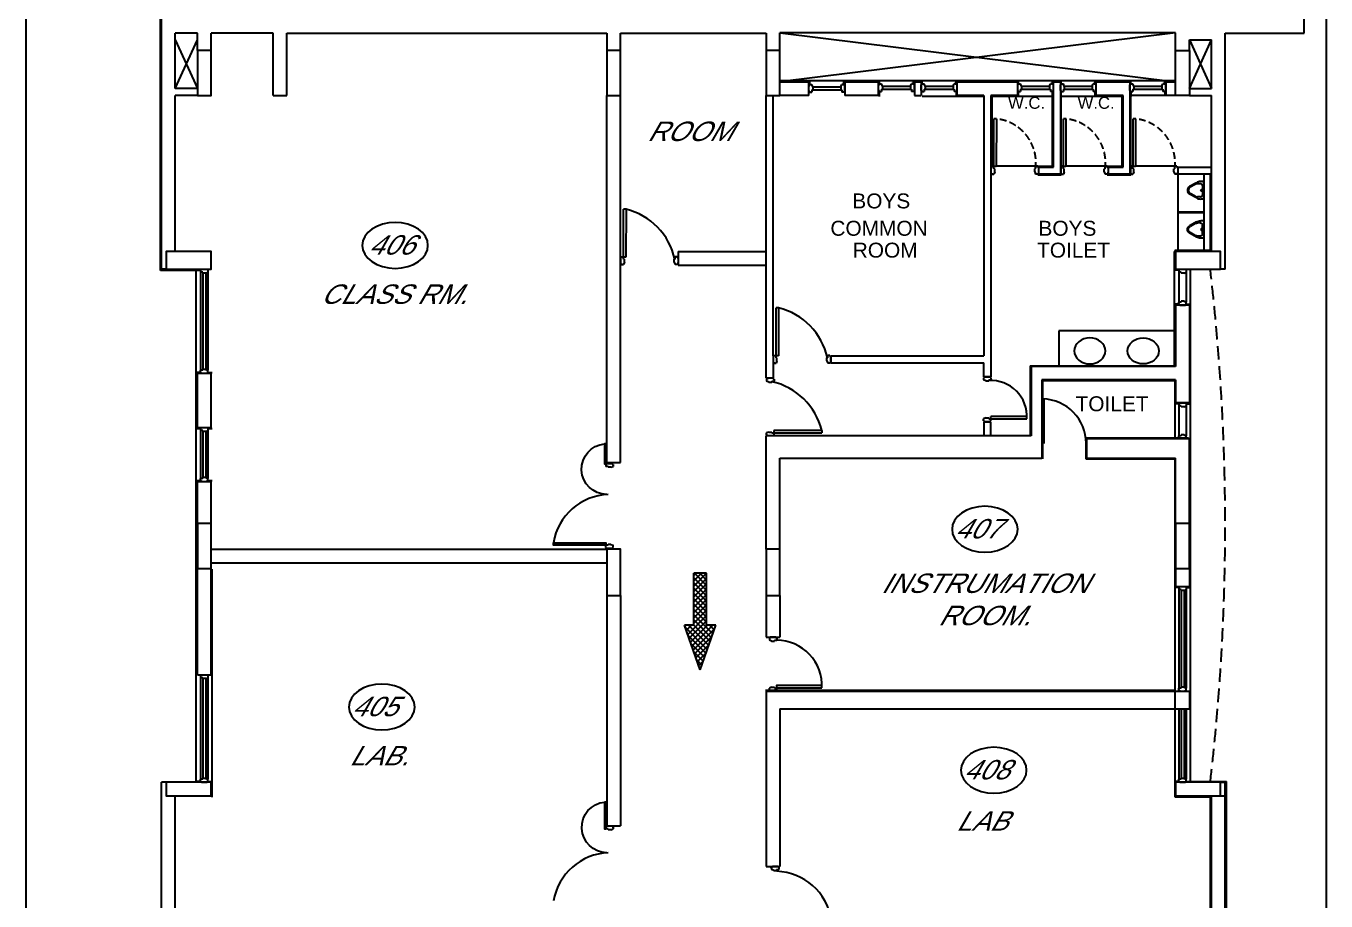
# Model space of a CAD drawing. Extents: x 681461 to 804584, y -183990 to -115925.
# Drawn here: x 782817 to 804584, y -161462 to -146815 of the extents above; entities that cross this region are included whole.
import ezdxf
from ezdxf.enums import TextEntityAlignment as Align

# ---------------------------------------------------------------- set-up
doc = ezdxf.new("R2010")
doc.units = 0
doc.header["$LTSCALE"] = 900
doc.linetypes.add('HIDDEN', pattern=[0.375, 0.25, -0.125])
doc.linetypes.add('HIDDEN2', pattern=[0.1875, 0.125, -0.0625])
for name, color, linetype in [('1', 7, 'CONTINUOUS'), ('CL', 8, 'CONTINUOUS'), ('COL', 6, 'CONTINUOUS'), ('D_R_FREAM', 16, 'CONTINUOUS'), ('DOOR', 163, 'CONTINUOUS'), ('ELE', 50, 'CONTINUOUS'), ('FUR', 2, 'CONTINUOUS'), ('PLASTER_LINE', 8, 'CONTINUOUS'), ('TEXT', 2, 'CONTINUOUS'), ('WALL', 1, 'CONTINUOUS'), ('WIN', 4, 'CONTINUOUS')]:
    doc.layers.add(name, color=color, linetype=linetype)
doc.styles.add('ROMANS', font='arial.ttf')

# ---------------------------------------------------------------- blocks, each defined once
blk = doc.blocks.new('REDFRAME')
at = {"layer": '1', "linetype": 'BYBLOCK'}
for p, q in [((-95, 0), (-95, -15)), ((-95, 0), (0, 0)), ((0, 0), (0, -15)), ((-110, -15), (-110, -50)), ((-110, -15), (-95, -15)), ((-110, -15), (-110, -50)), ((-72, -50), (-110, -50)), ((-72, -50), (-72, -65)), ((-22, -65), (-72, -65)), ((-22, -65), (15, -50)), ((0, -15), (15, -15)), ((15, -15), (15, -50))]:
    blk.add_line(p, q, dxfattribs=at)
blk = doc.blocks.new('A$C271A56B4')
at = {"layer": '1'}
for p, q in [((166, 304), (41, 233)), ((146, 274), (49, 219)), ((240, 284), (186, 284)), ((292, 325), (246, 325)), ((280, 244), (280, 81)), ((305, 12), (305, 313)), ((166, 21), (41, 92)), ((146, 51), (49, 106)), ((240, 41), (186, 41)), ((292, 0), (246, 0)), ((305, 163), (248, 163))]:
    blk.add_line(p, q, dxfattribs=at)
blk.add_circle((264, 163), 16.2, dxfattribs=at)
for centre, radius, start, end in [((186, 203), 81.2, 90, 119.5519), ((246, 163), 162, 90, 119.5519), ((240, 244), 40.6, 0, 90), ((292, 313), 12.2, 360, 90), ((81, 163), 81.2, 119.5519, 240.4481), ((81, 163), 65, 119.5519, 240.4481), ((186, 122), 81.2, 240.4481, 270), ((246, 163), 162, 240.4481, 270), ((240, 81), 40.6, 270, 0), ((292, 12), 12.2, 270, 360)]:
    blk.add_arc(centre, radius, start, end, dxfattribs=at)
blk = doc.blocks.new('*X100')
at = {"layer": 'DOOR', "color": 3, "linetype": 'CONTINUOUS'}
for p, q in [((793997, -156015), (794037, -155974)), ((793997, -156103), (794125, -155974)), ((793997, -156191), (794213, -155975)), ((794213, -156267), (793997, -156051)), ((793997, -156280), (794213, -156064)), ((794213, -156179), (794009, -155974)), ((794213, -156090), (794097, -155974)), ((794213, -156002), (794185, -155974)), ((794213, -156355), (793997, -156139)), ((793997, -156368), (794213, -156152)), ((794213, -156444), (793997, -156228)), ((793997, -156457), (794213, -156241)), ((794213, -156532), (793997, -156316)), ((793997, -156545), (794213, -156329)), ((794213, -156620), (793997, -156404)), ((793997, -156633), (794213, -156417)), ((794213, -156709), (793997, -156493)), ((793896, -156999), (794213, -156682)), ((793997, -156722), (794213, -156506)), ((794213, -156797), (793997, -156581)), ((793997, -156810), (794213, -156594)), ((794317, -156990), (793997, -156670)), ((793850, -156869), (793873, -156845)), ((794224, -157251), (793854, -156881)), ((793873, -156934), (793961, -156845)), ((794248, -157186), (793907, -156845)), ((793919, -157065), (794213, -156771)), ((793942, -157130), (794226, -156845)), ((793965, -157195), (794315, -156845)), ((793988, -157261), (794348, -156900)), ((794271, -157120), (793996, -156845)), ((794294, -157055), (793997, -156758)), ((794340, -156924), (794261, -156845)), ((794363, -156859), (794349, -156845)), ((794201, -157316), (793902, -157017)), ((794178, -157382), (793951, -157154)), ((794011, -157326), (794300, -157037)), ((794155, -157447), (793999, -157290)), ((794034, -157391), (794252, -157174)), ((794057, -157457), (794204, -157310)), ((794132, -157512), (794047, -157427)), ((794080, -157522), (794155, -157447)), ((794109, -157578), (794095, -157564)), ((794103, -157587), (794107, -157584))]:
    blk.add_line(p, q, dxfattribs=at)

msp = doc.modelspace()

# ---------------------------------------------------------------- linework, layer by layer
at = {"layer": 'CL'}
for p, q in [((801901.146, -147977.724), (801301.146, -147977.724)), ((801316.146, -147910.224), (801316.146, -147992.724))]:
    msp.add_line(p, q, dxfattribs=at)
at = {"layer": 'COL', "color": 6}
msp.add_lwpolyline([(802066.146, -147227.724), (802296.146, -147227.724), (802296.146, -147977.724), (802066.146, -147977.724)], close=True, dxfattribs=at)
at = {"layer": 'D_R_FREAM', "color": 16, "linetype": 'BYBLOCK'}
for p, q in [((802118.646, -150902.725), (802118.646, -150937.725)), ((802118.646, -150902.725), (802118.646, -150937.725)), ((802118.646, -150902.725), (802118.646, -150937.725)), ((802118.646, -150902.725), (802118.646, -150937.725)), ((802118.646, -150902.725), (802133.646, -150902.725)), ((802118.646, -150902.725), (802133.646, -150902.725)), ((802156.646, -150937.725), (802118.646, -150937.725)), ((802156.646, -150937.725), (802118.646, -150937.725)), ((802133.646, -150887.725), (802228.646, -150887.725)), ((802133.646, -150887.725), (802228.646, -150887.725)), ((802133.646, -150887.725), (802133.646, -150902.725)), ((802133.646, -150887.725), (802133.646, -150902.725)), ((802156.646, -150937.725), (802156.646, -150952.725)), ((802156.646, -150937.725), (802156.646, -150952.725)), ((802206.646, -150952.725), (802156.646, -150952.725)), ((802206.646, -150952.725), (802156.646, -150952.725)), ((802206.646, -150952.725), (802243.646, -150937.725)), ((802206.646, -150952.725), (802243.646, -150937.725)), ((802228.646, -150887.725), (802228.646, -150902.725)), ((802228.646, -150887.725), (802228.646, -150902.725)), ((802228.646, -150902.725), (802243.646, -150902.725)), ((802228.646, -150902.725), (802243.646, -150902.725)), ((802243.646, -150902.725), (802243.646, -150937.725)), ((802243.646, -150902.725), (802243.646, -150937.725)), ((802156.646, -151437.725), (802118.646, -151437.725)), ((802118.646, -151472.725), (802118.646, -151437.725)), ((802118.646, -151472.725), (802118.646, -151437.725)), ((802118.646, -151472.725), (802133.646, -151472.725)), ((802133.646, -151487.725), (802133.646, -151472.725)), ((802133.646, -151487.725), (802228.646, -151487.725)), ((802206.646, -151422.725), (802156.646, -151422.725)), ((802156.646, -151437.725), (802156.646, -151422.725)), ((802206.646, -151422.725), (802243.646, -151437.725)), ((802228.646, -151472.725), (802243.646, -151472.725)), ((802228.646, -151487.725), (802228.646, -151472.725)), ((802243.646, -151472.725), (802243.646, -151437.725)), ((802118.646, -153140.724), (802118.646, -153175.724)), ((802118.646, -153140.724), (802118.646, -153175.724)), ((802118.646, -153140.724), (802133.646, -153140.724)), ((802156.646, -153175.724), (802118.646, -153175.724)), ((802133.646, -153125.724), (802133.646, -153140.724)), ((802133.646, -153125.724), (802228.646, -153125.724)), ((802156.646, -153175.724), (802156.646, -153190.724)), ((802206.646, -153190.724), (802156.646, -153190.724)), ((802206.646, -153190.724), (802243.646, -153175.724)), ((802228.646, -153125.724), (802228.646, -153140.724)), ((802228.646, -153140.724), (802243.646, -153140.724)), ((802243.646, -153140.724), (802243.646, -153175.724)), ((802206.646, -153660.724), (802156.646, -153660.724)), ((802156.646, -153675.724), (802156.646, -153660.724)), ((802206.646, -153660.724), (802243.646, -153675.724)), ((802118.646, -153710.724), (802118.646, -153675.724)), ((802118.646, -153710.724), (802118.646, -153675.724)), ((802156.646, -153675.724), (802118.646, -153675.724)), ((802118.646, -153710.724), (802133.646, -153710.724)), ((802133.646, -153725.724), (802133.646, -153710.724)), ((802228.646, -153710.724), (802243.646, -153710.724)), ((802228.646, -153725.724), (802228.646, -153710.724)), ((802243.646, -153710.724), (802243.646, -153675.724))]:
    msp.add_line(p, q, dxfattribs=at)
at = {"layer": 'DOOR', "color": 7}
for p, q in [((785086.147, -150887.725), (785086.147, -146702.724)), ((785316.147, -147862.724), (785316.147, -146932.724)), ((785686.146, -146932.724), (785316.147, -146932.724)), ((785686.146, -147227.724), (785686.146, -146932.724)), ((785916.146, -147227.724), (785916.146, -146932.724)), ((786956.147, -146932.724), (785916.146, -146932.724)), ((786956.147, -147977.724), (786956.147, -146932.724)), ((787186.147, -146932.724), (792541.146, -146932.724)), ((787186.147, -147977.724), (787186.147, -146932.724)), ((792541.146, -146932.724), (792541.146, -147227.724)), ((792771.146, -147227.724), (792771.146, -146932.724)), ((792771.146, -146932.724), (795211.146, -146932.724)), ((795211.146, -146932.724), (795211.146, -147227.724)), ((802066.146, -146927.724), (795441.146, -146927.724)), ((795441.146, -147227.724), (795441.146, -146927.724)), ((802066.146, -147227.724), (802066.146, -146927.724)), ((802296.146, -147047.725), (802665.764, -147047.725)), ((802296.146, -147227.724), (802296.146, -147047.725)), ((802665.764, -147862.724), (802665.764, -147047.725)), ((802895.764, -150887.725), (802895.764, -146932.724)), ((795926.146, -147747.724), (795441.146, -147747.724)), ((795441.146, -147747.724), (795926.146, -147747.724)), ((795926.146, -147977.724), (795926.146, -147747.724)), ((796526.146, -147747.724), (796526.146, -147977.724)), ((796526.146, -147747.724), (797091.146, -147747.724)), ((797091.146, -147977.724), (797091.146, -147747.724)), ((797691.146, -147747.724), (797806.146, -147747.724)), ((797691.146, -147747.724), (797691.146, -147977.724)), ((797806.146, -147747.724), (797806.146, -147977.724)), ((798406.146, -147977.724), (798406.146, -147747.724)), ((798406.146, -147747.724), (799421.146, -147747.724)), ((799421.146, -147977.724), (799421.146, -147747.724)), ((800021.146, -149177.54), (800021.146, -147747.724)), ((800136.146, -147747.724), (800136.146, -149292.54)), ((800736.146, -147977.724), (800736.146, -147747.724)), ((800736.146, -147747.724), (801301.146, -147747.724)), ((801301.146, -147747.724), (801301.146, -149292.54)), ((801901.146, -147747.724), (801901.146, -147977.724)), ((785686.146, -147862.724), (785316.147, -147862.724)), ((785316.147, -150587.725), (785316.147, -147977.724)), ((785686.146, -147977.724), (785316.147, -147977.724)), ((786956.147, -147977.724), (787186.147, -147977.724)), ((792541.146, -150587.725), (792541.146, -147977.724)), ((792771.146, -150817.725), (792771.146, -147977.724)), ((795211.146, -152338.724), (795211.146, -147977.724)), ((795326.146, -152338.724), (795326.146, -147977.724)), ((795926.146, -147977.724), (795441.146, -147977.724)), ((797091.146, -147977.724), (796526.146, -147977.724)), ((797691.146, -147977.724), (797806.146, -147977.724)), ((798856.146, -147977.724), (798406.146, -147977.724)), ((798856.146, -147977.724), (798856.146, -152338.724)), ((798971.146, -147977.724), (798971.146, -152453.724)), ((799421.146, -147977.724), (798971.146, -147977.724)), ((801186.146, -147977.724), (800736.146, -147977.724)), ((801186.146, -149177.54), (801186.146, -147977.724)), ((802066.146, -147977.724), (801901.146, -147977.724)), ((802296.146, -147862.724), (802665.764, -147862.724)), ((802296.146, -147977.724), (802665.764, -147977.724)), ((802296.146, -147977.724), (802665.764, -147977.724)), ((802665.764, -150587.725), (802665.764, -147977.724)), ((799771.146, -149177.54), (800021.146, -149177.54)), ((799771.146, -149292.54), (800136.146, -149292.54)), ((800936.146, -149177.54), (801186.146, -149177.54)), ((800936.146, -149177.54), (800936.146, -149292.725)), ((800936.146, -149292.54), (801301.146, -149292.54)), ((802101.146, -149177.54), (802665.764, -149177.54)), ((802101.146, -149292.54), (802665.764, -149292.54)), ((792541.146, -154122.724), (792541.146, -150587.725)), ((792771.146, -154122.724), (792771.146, -150587.725)), ((792771.92, -150623.325), (792771.146, -150623.325)), ((793737.146, -150587.725), (795211.146, -150587.725)), ((793737.146, -150587.725), (793737.146, -150817.725)), ((793737.146, -150817.725), (795211.146, -150817.725)), ((785166.146, -150887.725), (785086.147, -150887.725)), ((802895.764, -150887.725), (802816.146, -150887.725)), ((802296.146, -151487.725), (802066.146, -151487.725)), ((802066.146, -151487.725), (802066.146, -151610.724)), ((802296.146, -151487.725), (802296.146, -153125.724)), ((802066.146, -151559.748), (802066.146, -152517.725)), ((802066.146, -151610.724), (802066.146, -151625.724)), ((795211.146, -152711.725), (795211.146, -152338.724)), ((795326.146, -152338.724), (795326.146, -152711.725)), ((796292.146, -152338.724), (798856.146, -152338.724)), ((796292.146, -152453.724), (798852.67, -152453.724)), ((798852.67, -152690.725), (798852.67, -152453.724)), ((798971.146, -152453.724), (798971.146, -152690.725)), ((799646.146, -152517.725), (799646.146, -153677.725)), ((802066.146, -152517.725), (799646.146, -152517.725)), ((785686.146, -153537.414), (785686.146, -152627.725)), ((785686.146, -152627.725), (785916.146, -152627.725)), ((785686.146, -152627.725), (785916.146, -152627.725)), ((785916.146, -153537.414), (785916.146, -152627.725)), ((798852.67, -152690.725), (798971.146, -152690.725)), ((802066.146, -152735.724), (799826.146, -152735.724)), ((799826.146, -152735.724), (799826.146, -154047.724)), ((802066.146, -152735.724), (802066.146, -153125.724)), ((802296.146, -153125.724), (802066.146, -153125.724)), ((798852.67, -153440.725), (798971.146, -153440.725)), ((798852.67, -153440.725), (798852.67, -153677.725)), ((798971.146, -153677.725), (798971.146, -153440.725)), ((785686.146, -153537.414), (785916.146, -153537.414)), ((795211.146, -155572.724), (795211.146, -153677.725)), ((797716.146, -153677.725), (795211.146, -153677.725)), ((799646.146, -153677.725), (797716.146, -153677.725)), ((802296.146, -153725.724), (800576.146, -153725.724)), ((800576.146, -153725.724), (800576.146, -154047.724)), ((802296.146, -155144.725), (802296.146, -153725.724)), ((795441.146, -155572.724), (795441.146, -154047.724)), ((795441.146, -154047.724), (799826.146, -154047.724)), ((800576.146, -154047.724), (802066.146, -154047.724)), ((802066.146, -155144.725), (802066.146, -154047.724)), ((785686.146, -155144.725), (785686.146, -154437.789)), ((785686.146, -154437.789), (785916.146, -154437.789)), ((785916.146, -155144.725), (785916.146, -154437.789)), ((785916.146, -155572.724), (792541.146, -155572.724)), ((785916.146, -155802.724), (792543.908, -155802.724)), ((785686.146, -157674.975), (785686.146, -155894.725)), ((785916.146, -157147.724), (785916.146, -155894.725)), ((802066.146, -155894.725), (802066.146, -156197.724)), ((802296.146, -155894.725), (802296.146, -156197.724)), ((802066.146, -156197.724), (802296.146, -156197.724)), ((792541.146, -156347.724), (792541.146, -160205.289)), ((792771.146, -156347.724), (792771.146, -160205.289)), ((795211.146, -156347.724), (795211.146, -157047.724)), ((795441.146, -156347.724), (795441.146, -157047.724)), ((785916.146, -157674.975), (785916.146, -157042.667)), ((795211.146, -157047.724), (795441.146, -157047.724)), ((785686.146, -157674.975), (785916.146, -157674.975)), ((795211.146, -157947.724), (802296.146, -157947.724)), ((795211.146, -157947.724), (795211.146, -160884.725)), ((795441.146, -158247.724), (797431.146, -158247.724)), ((795441.146, -158247.724), (795441.146, -160884.725)), ((797431.146, -158247.724), (802296.146, -158247.724)), ((785086.147, -162257.724), (785086.147, -159474.725)), ((802895.764, -162289.725), (802895.764, -159474.725)), ((785316.147, -162027.724), (785316.147, -159704.725)), ((802665.764, -161989.725), (802665.764, -159704.725)), ((792541.146, -160205.289), (792771.146, -160205.289)), ((795211.146, -160884.725), (795441.146, -160884.725))]:
    msp.add_line(p, q, dxfattribs=at)
at = {"layer": 'DOOR'}
for p, q in [((799022.32, -149169.124), (799023.405, -148369.124)), ((799063.988, -148369.124), (799023.405, -148369.124)), ((799063.988, -148369.124), (799062.903, -149169.124)), ((800187.32, -149169.124), (800188.405, -148369.124)), ((800228.988, -148369.124), (800188.405, -148369.124)), ((800228.988, -148369.124), (800227.903, -149169.124)), ((801352.32, -149169.124), (801353.405, -148369.124)), ((801393.988, -148369.124), (801353.405, -148369.124)), ((801393.988, -148369.124), (801392.903, -149169.124)), ((799062.903, -149169.124), (799022.32, -149169.124)), ((800227.903, -149169.124), (800187.32, -149169.124)), ((801392.903, -149169.124), (801352.32, -149169.124)), ((792862.903, -150682.85), (792822.32, -150682.85)), ((795417.903, -152333.85), (795377.32, -152333.85)), ((795339.746, -153585.968), (795339.746, -153626.551))]:
    msp.add_line(p, q, dxfattribs=at)
at = {"layer": 'DOOR', "color": 222, "linetype": 'BYBLOCK'}
for p, q in [((800111.146, -151917.725), (800111.146, -152502.909)), ((796292.146, -152453.724), (796292.146, -152338.724)), ((795326.146, -152711.725), (795211.146, -152711.725))]:
    msp.add_line(p, q, dxfattribs=at)
at = {"layer": 'DOOR', "color": 1}
for p, q in [((799841.885, -153802.534), (799841.885, -153058.542)), ((799862.148, -153802.507), (799862.148, -153059.363))]:
    msp.add_line(p, q, dxfattribs=at)
at = {"layer": 'DOOR', "color": 4, "linetype": 'BYBLOCK'}
for p, q in [((792541.146, -154122.724), (792771.146, -154122.724)), ((802296.146, -157947.724), (802296.146, -158247.724))]:
    msp.add_line(p, q, dxfattribs=at)
at = {"layer": 'DOOR', "color": 3, "linetype": 'BYBLOCK'}
for p, q in [((793996.657, -156845.498), (793996.657, -155974.498)), ((794212.657, -155974.498), (793996.657, -155974.498)), ((794212.657, -156845.498), (794212.657, -155974.498)), ((794104.657, -157590.498), (793841.657, -156845.498)), ((793996.657, -156845.498), (793841.657, -156845.498)), ((794104.657, -157590.498), (794367.657, -156845.498)), ((794367.657, -156845.498), (794212.657, -156845.498))]:
    msp.add_line(p, q, dxfattribs=at)
at = {"layer": 'DOOR', "color": 222, "linetype": 'BYBLOCK'}
msp.add_lwpolyline([(782816.657, -120785.896), (804583.657, -120785.896), (804583.657, -183989.95), (782816.657, -183989.95)], close=True, dxfattribs=at)
at = {"layer": 'DOOR', "color": 4, "linetype": 'BYBLOCK'}
for points in [[(788445.657, -150487.95), (788456.244, -150562.865), (788487.599, -150634.901), (788538.517, -150701.289), (788607.041, -150759.479), (788690.537, -150807.235), (788785.798, -150842.72), (788889.162, -150864.572), (788996.657, -150871.95), (789104.151, -150864.572), (789207.515, -150842.72), (789302.776, -150807.235), (789386.273, -150759.479), (789454.796, -150701.289), (789505.714, -150634.901), (789537.069, -150562.865), (789547.657, -150487.95), (789537.069, -150413.036), (789505.714, -150341), (789454.796, -150274.611), (789386.273, -150216.421), (789302.776, -150168.666), (789207.515, -150133.181), (789104.151, -150111.329), (788996.657, -150103.95), (788889.162, -150111.329), (788785.798, -150133.181), (788690.537, -150168.666), (788607.041, -150216.421), (788538.517, -150274.611), (788487.599, -150341), (788456.244, -150413.036)], [(800629.481, -152037.001), (800578.27, -152041.189), (800529.027, -152053.595), (800483.645, -152073.741), (800443.866, -152100.854), (800411.221, -152133.89), (800386.964, -152171.58), (800372.026, -152212.477), (800366.982, -152255.008), (800372.026, -152297.54), (800386.964, -152338.436), (800411.221, -152376.127), (800443.866, -152409.163), (800483.645, -152436.275), (800529.027, -152456.422), (800578.27, -152468.827), (800629.481, -152473.016), (800680.692, -152468.827), (800729.935, -152456.422), (800775.318, -152436.275), (800815.096, -152409.163), (800847.741, -152376.127), (800871.998, -152338.436), (800886.936, -152297.54), (800891.98, -152255.008), (800886.936, -152212.477), (800871.998, -152171.58), (800847.741, -152133.89), (800815.096, -152100.854), (800775.318, -152073.741), (800729.935, -152053.595), (800680.692, -152041.189)], [(801522.811, -152037.001), (801574.022, -152041.189), (801623.265, -152053.595), (801668.648, -152073.741), (801708.426, -152100.854), (801741.071, -152133.89), (801765.328, -152171.58), (801780.266, -152212.477), (801785.31, -152255.008), (801780.266, -152297.54), (801765.328, -152338.436), (801741.071, -152376.127), (801708.426, -152409.163), (801668.648, -152436.275), (801623.265, -152456.422), (801574.022, -152468.827), (801522.811, -152473.016), (801471.6, -152468.827), (801422.357, -152456.422), (801376.975, -152436.275), (801337.197, -152409.163), (801304.552, -152376.127), (801280.294, -152338.436), (801265.356, -152297.54), (801260.313, -152255.008), (801265.356, -152212.477), (801280.294, -152171.58), (801304.552, -152133.89), (801337.197, -152100.854), (801376.975, -152073.741), (801422.357, -152053.595), (801471.6, -152041.189)], [(798321.657, -155238.95), (798332.244, -155313.865), (798363.599, -155385.901), (798414.517, -155452.289), (798483.041, -155510.479), (798566.537, -155558.235), (798661.798, -155593.72), (798765.162, -155615.572), (798872.657, -155622.95), (798980.151, -155615.572), (799083.515, -155593.72), (799178.776, -155558.235), (799262.273, -155510.479), (799330.796, -155452.289), (799381.714, -155385.901), (799413.069, -155313.865), (799423.657, -155238.95), (799413.069, -155164.036), (799381.714, -155092), (799330.796, -155025.611), (799262.273, -154967.421), (799178.776, -154919.666), (799083.515, -154884.181), (798980.151, -154862.329), (798872.657, -154854.95), (798765.162, -154862.329), (798661.798, -154884.181), (798566.537, -154919.666), (798483.041, -154967.421), (798414.517, -155025.611), (798363.599, -155092), (798332.244, -155164.036)], [(788224.181, -158214.95), (788234.768, -158289.865), (788266.124, -158361.901), (788317.041, -158428.289), (788385.565, -158486.479), (788469.062, -158534.235), (788564.323, -158569.72), (788667.686, -158591.572), (788775.181, -158598.95), (788882.676, -158591.572), (788986.04, -158569.72), (789081.3, -158534.235), (789164.797, -158486.479), (789233.321, -158428.289), (789284.239, -158361.901), (789315.594, -158289.865), (789326.181, -158214.95), (789315.594, -158140.036), (789284.239, -158068), (789233.321, -158001.611), (789164.797, -157943.421), (789081.3, -157895.666), (788986.04, -157860.181), (788882.676, -157838.329), (788775.181, -157830.95), (788667.686, -157838.329), (788564.323, -157860.181), (788469.062, -157895.666), (788385.565, -157943.421), (788317.041, -158001.611), (788266.124, -158068), (788234.768, -158140.036)], [(798469.657, -159272.95), (798480.244, -159347.865), (798511.599, -159419.901), (798562.517, -159486.289), (798631.041, -159544.479), (798714.537, -159592.235), (798809.798, -159627.72), (798913.162, -159649.572), (799020.657, -159656.95), (799128.151, -159649.572), (799231.515, -159627.72), (799326.776, -159592.235), (799410.273, -159544.479), (799478.796, -159486.289), (799529.714, -159419.901), (799561.069, -159347.865), (799571.657, -159272.95), (799561.069, -159198.036), (799529.714, -159126), (799478.796, -159059.611), (799410.273, -159001.421), (799326.776, -158953.666), (799231.515, -158918.181), (799128.151, -158896.329), (799020.657, -158888.95), (798913.162, -158896.329), (798809.798, -158918.181), (798714.537, -158953.666), (798631.041, -159001.421), (798562.517, -159059.611), (798511.599, -159126), (798480.244, -159198.036)]]:
    msp.add_lwpolyline(points, close=True, dxfattribs=at)
at = {"layer": 'DOOR', "linetype": 'HIDDEN2'}
for centre in [(798985.709, -149106.994), (800150.709, -149106.994), (801315.709, -149106.994)]:
    msp.add_arc(centre, 742.021, 352.3617586, 83.9360175, dxfattribs=at)
at = {"layer": 'DOOR', "color": 1}
msp.add_arc((799821.885, -153802.534), 744.261, 359.9999938, 88.4601209, dxfattribs=at)
at = {"layer": 'ELE'}
for p, q in [((802066.146, -146927.724), (795441.146, -147747.724)), ((795441.535, -146927.724), (802066.146, -147747.724))]:
    msp.add_line(p, q, dxfattribs=at)
at = {"layer": 'PLASTER_LINE', "color": 8, "linetype": 'BYBLOCK'}
for p, q in [((802041.146, -150587.725), (802041.146, -151610.724)), ((802041.146, -151584.748), (802041.146, -152502.909)), ((802118.646, -153140.724), (802051.146, -153140.724)), ((802243.646, -153140.724), (802316.146, -153140.724))]:
    msp.add_line(p, q, dxfattribs=at)
at = {"layer": 'PLASTER_LINE', "color": 8}
for p, q in [((802118.646, -151472.725), (802041.146, -151472.725)), ((802228.646, -151472.725), (802321.146, -151472.725))]:
    msp.add_line(p, q, dxfattribs=at)
at = {"layer": 'WALL', "color": 8, "linetype": 'BYBLOCK'}
for p, q in [((804216.136, -146932.724), (804217.485, -122096.474)), ((802895.764, -146932.724), (804216.136, -146932.724)), ((795941.146, -147796.442), (795941.146, -147732.724)), ((797106.146, -147785.224), (797106.146, -147732.724)), ((797821.146, -147785.224), (797821.146, -147732.724)), ((797821.146, -147785.224), (797821.146, -147747.724)), ((798391.146, -147785.224), (798391.146, -147732.724)), ((799436.146, -147785.224), (799436.146, -147732.724)), ((800006.146, -147785.224), (800006.146, -147732.724)), ((800151.146, -147785.224), (800151.146, -147732.724)), ((800721.146, -147785.224), (800721.146, -147732.724)), ((801316.146, -147785.224), (801316.146, -147732.724)), ((801886.146, -147785.224), (801886.146, -147732.724)), ((797106.146, -147992.724), (797106.146, -147910.224)), ((798391.146, -147910.224), (798391.146, -147992.724)), ((799436.146, -147992.724), (799436.146, -147895.224)), ((800721.146, -147992.724), (800721.146, -147895.224)), ((801886.146, -147910.224), (801886.146, -147977.724)), ((799756.146, -149162.724), (799062.911, -149162.724)), ((799756.146, -149162.724), (799756.146, -149167.724)), ((799756.146, -149162.724), (800006.146, -149162.724)), ((799756.146, -149292.724), (799756.146, -149307.724)), ((799756.146, -149307.724), (800151.146, -149307.724)), ((800921.146, -149162.724), (800227.911, -149162.724)), ((800921.146, -149162.724), (800921.146, -149167.724)), ((800921.146, -149162.724), (801171.146, -149162.724)), ((800921.146, -149292.724), (800921.146, -149307.724)), ((800921.146, -149307.724), (801316.146, -149307.724)), ((802086.146, -149162.724), (801392.911, -149162.724)), ((802086.146, -149162.724), (802086.146, -149167.724)), ((802086.146, -149292.724), (802086.146, -149307.724)), ((792822.32, -150682.85), (792823.405, -149882.85)), ((792863.988, -149882.85), (792823.405, -149882.85)), ((792863.988, -149882.85), (792862.903, -150682.85)), ((802051.146, -150572.725), (802051.146, -150902.725)), ((785738.646, -150937.725), (785738.646, -152577.725)), ((785776.646, -150952.725), (785776.646, -152562.725)), ((785826.646, -150952.725), (785826.646, -152562.725)), ((785863.646, -150937.725), (785863.646, -152577.725)), ((802118.646, -150902.725), (802041.146, -150902.725)), ((802118.646, -150902.725), (802051.146, -150902.725)), ((795377.32, -152333.85), (795378.405, -151533.85)), ((795418.988, -151533.85), (795378.405, -151533.85)), ((795418.988, -151533.85), (795417.903, -152333.85)), ((799631.146, -152502.909), (802041.146, -152502.909)), ((799631.146, -152502.909), (799631.146, -153662.725)), ((785738.646, -152612.725), (785666.146, -152612.725)), ((785863.646, -152612.725), (785931.146, -152612.725)), ((799841.146, -152750.724), (802051.146, -152750.724)), ((799841.146, -154062.724), (799841.146, -152750.724)), ((802051.146, -152750.724), (802051.146, -153725.724)), ((799574.544, -153349.328), (798974.408, -153350.142)), ((798974.408, -153390.725), (798974.408, -153350.142)), ((798974.408, -153390.725), (799573.226, -153389.912)), ((785666.146, -153552.414), (785738.646, -153552.414)), ((785738.646, -153587.414), (785738.646, -154387.789)), ((785776.646, -153602.414), (785776.646, -154372.789)), ((785826.646, -153602.414), (785826.646, -154372.789)), ((785863.646, -153552.414), (785931.146, -153552.414)), ((785863.646, -153587.414), (785863.646, -154387.789)), ((796139.746, -153584.883), (795339.746, -153585.968)), ((795339.746, -153626.551), (796139.746, -153625.466)), ((796139.746, -153584.883), (796139.746, -153625.466)), ((800561.146, -153710.909), (802281.146, -153710.909)), ((800561.146, -153710.909), (800561.146, -154062.724)), ((800561.146, -154062.724), (802051.146, -154062.724)), ((802051.146, -154062.724), (802051.146, -159719.725)), ((785666.146, -154422.789), (785738.646, -154422.789)), ((785863.646, -154422.789), (785931.146, -154422.789)), ((802118.646, -156212.724), (802051.146, -156212.724)), ((802118.646, -156247.724), (802118.646, -157897.724)), ((802156.646, -156262.724), (802156.646, -157882.724)), ((802206.646, -156262.724), (802206.646, -157882.724)), ((802243.646, -156212.724), (802316.146, -156212.724)), ((802243.646, -156247.724), (802243.646, -157897.724)), ((785738.647, -157724.975), (785738.647, -159425.372)), ((785776.647, -157739.975), (785776.647, -159410.372)), ((785826.647, -157739.975), (785826.647, -159410.372)), ((785863.647, -157675.622), (785863.647, -159425.372)), ((795196.146, -157932.724), (802051.146, -157932.724)), ((802118.646, -158247.724), (802118.646, -159424.725)), ((802156.646, -158247.724), (802156.646, -159409.725)), ((802206.646, -158247.724), (802206.646, -159409.725)), ((802243.646, -158247.724), (802243.646, -159424.725)), ((785738.647, -159460.372), (785666.146, -159460.372)), ((785863.647, -159460.372), (785931.146, -159460.372)), ((802118.646, -159459.725), (802051.146, -159459.725)), ((802243.646, -159459.725), (802915.764, -159459.725)), ((802915.764, -162309.725), (802915.764, -159459.725)), ((802816.146, -159704.725), (802895.764, -159704.725)), ((795298.646, -160899.725), (795278.646, -160899.725))]:
    msp.add_line(p, q, dxfattribs=at)
at = {"layer": 'WALL', "color": 8, "linetype": 'CONTINUOUS'}
for p, q in [((785066.147, -150907.725), (785066.147, -146682.724)), ((785738.646, -150907.725), (785066.147, -150907.725))]:
    msp.add_line(p, q, dxfattribs=at)
at = {"layer": 'WALL', "color": 9}
for p, q in [((785316.147, -147047.725), (785686.146, -147862.724)), ((785316.147, -147862.724), (785686.146, -147047.725)), ((802296.146, -147047.725), (802665.764, -147862.724)), ((802296.146, -147862.724), (802665.764, -147047.725))]:
    msp.add_line(p, q, dxfattribs=at)
at = {"layer": 'WALL', "color": 8}
for p, q in [((802066.146, -147730.574), (795441.146, -147730.574)), ((796511.146, -147796.442), (796511.146, -147732.724)), ((797676.146, -147785.224), (797676.146, -147732.724)), ((799436.146, -147785.224), (799436.146, -147747.724)), ((800151.146, -147785.224), (800151.146, -147747.724)), ((798841.146, -147992.724), (797821.146, -147992.724)), ((798986.146, -147992.724), (798986.146, -149167.724)), ((800006.146, -147992.724), (798986.146, -147992.724)), ((800006.146, -149162.724), (800006.146, -147910.225)), ((800151.146, -149307.724), (800151.146, -147910.225)), ((801171.146, -147992.724), (800151.146, -147992.724)), ((801171.146, -149162.724), (801171.146, -147992.724)), ((801316.146, -149307.724), (801316.146, -147910.225)), ((802101.146, -149283.879), (802101.146, -150572.725)), ((802540.952, -150562.725), (802540.952, -149292.54)), ((802650.764, -150572.725), (802650.764, -149292.54)), ((802101.146, -149926.675), (802540.952, -149926.675)), ((802540.952, -149943.775), (802101.146, -149943.775)), ((802650.764, -150572.725), (802051.146, -150572.725)), ((785666.146, -159454.725), (785666.146, -150907.725)), ((802316.146, -153855.724), (802316.146, -150902.725)), ((796277.146, -152457.45), (796277.146, -152462.45)), ((795216.146, -152726.725), (795211.146, -152726.725)), ((802316.146, -159459.725), (802316.146, -153855.724)), ((792526.146, -155557.724), (792526.146, -155573.622)), ((785931.146, -156795.1), (785931.146, -155905.724)), ((785931.146, -157132.724), (785931.146, -156780.1)), ((785931.146, -159724.725), (785931.146, -157057.666)), ((795373.646, -157932.724), (795393.646, -157932.724)), ((802051.146, -159719.725), (802650.764, -159719.725)), ((802650.764, -161974.725), (802650.764, -159719.725))]:
    msp.add_line(p, q, dxfattribs=at)
at = {"layer": 'WALL', "color": 1, "linetype": 'BYBLOCK'}
for p, q in [((795941.146, -147811.442), (795941.146, -147796.442)), ((795941.146, -147796.442), (795976.146, -147796.442)), ((795991.146, -147833.442), (795976.146, -147796.442)), ((796461.146, -147833.442), (796476.146, -147796.442)), ((796511.146, -147796.442), (796476.146, -147796.442)), ((796511.146, -147811.442), (796511.146, -147796.442)), ((797106.146, -147785.224), (797141.146, -147785.224)), ((797106.146, -147800.224), (797106.146, -147785.224)), ((797156.146, -147822.224), (797141.146, -147785.224)), ((797626.146, -147822.224), (797641.146, -147785.224)), ((797676.146, -147785.224), (797641.146, -147785.224)), ((797676.146, -147800.224), (797676.146, -147785.224)), ((797821.146, -147800.224), (797821.146, -147785.224)), ((797821.146, -147785.224), (797856.146, -147785.224)), ((797871.146, -147822.224), (797856.146, -147785.224)), ((798341.146, -147822.224), (798356.146, -147785.224)), ((798391.146, -147785.224), (798356.146, -147785.224)), ((798391.146, -147800.224), (798391.146, -147785.224)), ((799436.146, -147785.224), (799471.146, -147785.224)), ((799436.146, -147800.224), (799436.146, -147785.224)), ((799486.146, -147822.224), (799471.146, -147785.224)), ((799956.146, -147822.224), (799971.146, -147785.224)), ((800006.146, -147785.224), (799971.146, -147785.224)), ((800006.146, -147800.224), (800006.146, -147785.224)), ((800151.146, -147800.224), (800151.146, -147785.224)), ((800151.146, -147785.224), (800186.146, -147785.224)), ((800201.146, -147822.224), (800186.146, -147785.224)), ((800671.146, -147822.224), (800686.146, -147785.224)), ((800721.146, -147785.224), (800686.146, -147785.224)), ((800721.146, -147800.224), (800721.146, -147785.224)), ((801316.146, -147785.224), (801351.146, -147785.224)), ((801316.146, -147800.224), (801316.146, -147785.224)), ((801366.146, -147822.224), (801351.146, -147785.224)), ((801836.146, -147822.224), (801851.146, -147785.224)), ((801886.146, -147785.224), (801851.146, -147785.224)), ((801886.146, -147800.224), (801886.146, -147785.224)), ((795926.146, -147906.442), (795926.146, -147811.442)), ((795926.146, -147811.442), (795941.146, -147811.442)), ((795926.146, -147906.442), (795941.146, -147906.442)), ((795941.146, -147921.442), (795941.146, -147906.442)), ((795941.146, -147921.442), (795976.146, -147921.442)), ((795941.146, -147921.442), (795976.146, -147921.442)), ((795976.146, -147883.442), (795976.146, -147921.442)), ((795976.146, -147883.442), (795991.146, -147883.442)), ((795991.146, -147833.442), (795991.146, -147883.442)), ((796461.146, -147833.442), (796461.146, -147883.442)), ((796476.146, -147883.442), (796461.146, -147883.442)), ((796476.146, -147883.442), (796476.146, -147921.442)), ((796511.146, -147921.442), (796476.146, -147921.442)), ((796511.146, -147921.442), (796476.146, -147921.442)), ((796526.146, -147811.442), (796511.146, -147811.442)), ((796526.146, -147906.442), (796511.146, -147906.442)), ((796511.146, -147921.442), (796511.146, -147906.442)), ((797091.146, -147800.224), (797106.146, -147800.224)), ((797091.146, -147895.224), (797106.146, -147895.224)), ((797106.146, -147910.224), (797106.146, -147895.224)), ((797106.146, -147910.224), (797141.146, -147910.224)), ((797106.146, -147910.224), (797141.146, -147910.224)), ((797141.146, -147872.224), (797156.146, -147872.224)), ((797141.146, -147872.224), (797141.146, -147910.224)), ((797156.146, -147822.224), (797156.146, -147872.224)), ((797626.146, -147822.224), (797626.146, -147872.224)), ((797641.146, -147872.224), (797626.146, -147872.224)), ((797641.146, -147872.224), (797641.146, -147910.224)), ((797676.146, -147910.224), (797641.146, -147910.224)), ((797676.146, -147910.224), (797641.146, -147910.224)), ((797691.146, -147800.224), (797676.146, -147800.224)), ((797676.146, -147910.224), (797676.146, -147895.224)), ((797691.146, -147895.224), (797676.146, -147895.224)), ((797806.146, -147800.224), (797821.146, -147800.224)), ((797806.146, -147895.224), (797821.146, -147895.224)), ((797821.146, -147910.224), (797821.146, -147895.224)), ((797821.146, -147910.224), (797856.146, -147910.224)), ((797821.146, -147910.224), (797856.146, -147910.224)), ((797856.146, -147872.224), (797856.146, -147910.224)), ((797856.146, -147872.224), (797871.146, -147872.224)), ((797871.146, -147822.224), (797871.146, -147872.224)), ((798341.146, -147822.224), (798341.146, -147872.224)), ((798356.146, -147872.224), (798341.146, -147872.224)), ((798356.146, -147872.224), (798356.146, -147910.224)), ((798391.146, -147910.224), (798356.146, -147910.224)), ((798391.146, -147910.224), (798356.146, -147910.224)), ((798406.146, -147800.224), (798391.146, -147800.224)), ((798406.146, -147895.224), (798391.146, -147895.224)), ((798391.146, -147910.224), (798391.146, -147895.224)), ((798406.146, -147895.224), (798406.146, -147800.224)), ((799421.146, -147800.224), (799436.146, -147800.224)), ((799421.146, -147895.224), (799436.146, -147895.224)), ((799436.146, -147910.224), (799436.146, -147895.224)), ((799436.146, -147910.224), (799471.146, -147910.224)), ((799436.146, -147910.224), (799471.146, -147910.224)), ((799471.146, -147872.224), (799486.146, -147872.224)), ((799471.146, -147872.224), (799471.146, -147910.224)), ((799486.146, -147822.224), (799486.146, -147872.224)), ((799956.146, -147822.224), (799956.146, -147872.224)), ((799971.146, -147872.224), (799956.146, -147872.224)), ((799971.146, -147872.224), (799971.146, -147910.224)), ((800006.146, -147910.224), (799971.146, -147910.224)), ((800006.146, -147910.224), (799971.146, -147910.224)), ((800021.146, -147800.224), (800006.146, -147800.224)), ((800006.146, -147910.224), (800006.146, -147895.224)), ((800021.146, -147895.224), (800006.146, -147895.224)), ((800021.146, -147895.224), (800021.146, -147800.224)), ((800136.146, -147895.224), (800136.146, -147800.224)), ((800136.146, -147800.224), (800151.146, -147800.224)), ((800136.146, -147895.224), (800151.146, -147895.224)), ((800151.146, -147910.224), (800151.146, -147895.224)), ((800151.146, -147910.224), (800186.146, -147910.224)), ((800151.146, -147910.224), (800186.146, -147910.224)), ((800186.146, -147872.224), (800186.146, -147910.224)), ((800186.146, -147872.224), (800201.146, -147872.224)), ((800201.146, -147822.224), (800201.146, -147872.224)), ((800671.146, -147822.224), (800671.146, -147872.224)), ((800686.146, -147872.224), (800671.146, -147872.224)), ((800686.146, -147872.224), (800686.146, -147910.224)), ((800721.146, -147910.224), (800686.146, -147910.224)), ((800721.146, -147910.224), (800686.146, -147910.224)), ((800736.146, -147800.224), (800721.146, -147800.224)), ((800736.146, -147895.224), (800721.146, -147895.224)), ((800721.146, -147910.224), (800721.146, -147895.224)), ((800736.146, -147895.224), (800736.146, -147800.224)), ((801301.146, -147800.224), (801316.146, -147800.224)), ((801301.146, -147895.224), (801301.146, -147800.224)), ((801301.146, -147895.224), (801316.146, -147895.224)), ((801316.146, -147910.224), (801316.146, -147895.224)), ((801316.146, -147910.224), (801351.146, -147910.224)), ((801316.146, -147910.224), (801351.146, -147910.224)), ((801351.146, -147872.224), (801366.146, -147872.224)), ((801351.146, -147872.224), (801351.146, -147910.224)), ((801366.146, -147822.224), (801366.146, -147872.224)), ((801836.146, -147822.224), (801836.146, -147872.224)), ((801851.146, -147872.224), (801836.146, -147872.224)), ((801851.146, -147872.224), (801851.146, -147910.224)), ((801886.146, -147910.224), (801851.146, -147910.224)), ((801886.146, -147910.224), (801851.146, -147910.224)), ((801901.146, -147800.224), (801886.146, -147800.224)), ((801886.146, -147910.224), (801886.146, -147895.224)), ((801901.146, -147895.224), (801886.146, -147895.224)), ((801901.146, -147895.224), (801901.146, -147800.224)), ((799022.329, -149162.724), (798986.146, -149162.724)), ((800187.329, -149162.724), (800151.146, -149162.724)), ((801352.329, -149162.724), (801316.146, -149162.724)), ((785738.646, -150902.725), (785738.646, -150937.725)), ((785738.646, -150902.725), (785738.646, -150937.725)), ((785738.646, -150902.725), (785753.646, -150902.725)), ((785776.646, -150937.725), (785738.646, -150937.725)), ((785753.646, -150887.725), (785848.646, -150887.725)), ((785753.646, -150887.725), (785753.646, -150902.725)), ((785776.646, -150937.725), (785776.646, -150952.725)), ((785826.646, -150952.725), (785776.646, -150952.725)), ((785826.646, -150952.725), (785863.646, -150937.725)), ((785848.646, -150887.725), (785848.646, -150902.725)), ((785848.646, -150902.725), (785863.646, -150902.725)), ((785863.646, -150902.725), (785863.646, -150937.725)), ((802118.646, -150902.725), (802133.646, -150902.725)), ((802118.646, -150902.725), (802118.646, -150937.725)), ((802118.646, -150902.725), (802118.646, -150937.725)), ((802156.646, -150937.725), (802118.646, -150937.725)), ((802133.646, -150887.725), (802228.646, -150887.725)), ((802133.646, -150887.725), (802133.646, -150902.725)), ((802156.646, -150937.725), (802156.646, -150952.725)), ((802206.646, -150952.725), (802156.646, -150952.725)), ((802206.646, -150952.725), (802243.646, -150937.725)), ((802228.646, -150887.725), (802228.646, -150902.725)), ((802228.646, -150902.725), (802243.646, -150902.725)), ((802243.646, -150902.725), (802243.646, -150937.725)), ((796292.146, -152347.45), (796277.146, -152347.45)), ((785776.646, -152577.725), (785738.646, -152577.725)), ((785738.646, -152612.725), (785738.646, -152577.725)), ((785738.646, -152612.725), (785738.646, -152577.725)), ((785826.646, -152562.725), (785776.646, -152562.725)), ((785776.646, -152577.725), (785776.646, -152562.725)), ((785826.646, -152562.725), (785863.646, -152577.725)), ((785863.646, -152612.725), (785863.646, -152577.725)), ((785738.646, -152612.725), (785753.646, -152612.725)), ((785753.646, -152627.725), (785753.646, -152612.725)), ((785753.646, -152627.725), (785848.646, -152627.725)), ((785848.646, -152612.725), (785863.646, -152612.725)), ((785848.646, -152627.725), (785848.646, -152612.725)), ((795326.146, -152711.725), (795326.146, -152726.725)), ((798959.408, -152690.725), (798959.408, -152705.725)), ((798959.408, -153440.725), (798959.408, -153425.725)), ((785686.146, -153537.414), (785916.146, -153537.414)), ((785738.646, -153552.414), (785738.646, -153587.414)), ((785738.646, -153552.414), (785753.646, -153552.414)), ((785738.646, -153552.414), (785738.646, -153587.414)), ((785776.646, -153587.414), (785738.646, -153587.414)), ((785753.646, -153537.414), (785753.646, -153552.414)), ((785753.646, -153537.414), (785848.646, -153537.414)), ((785776.646, -153587.414), (785776.646, -153602.414)), ((785826.646, -153602.414), (785776.646, -153602.414)), ((785826.646, -153602.414), (785863.646, -153587.414)), ((785848.646, -153537.414), (785848.646, -153552.414)), ((785848.646, -153552.414), (785863.646, -153552.414)), ((785863.646, -153552.414), (785863.646, -153587.414)), ((785738.646, -154422.789), (785738.646, -154387.789)), ((785738.646, -154422.789), (785738.646, -154387.789)), ((785776.646, -154387.789), (785738.646, -154387.789)), ((785738.646, -154422.789), (785753.646, -154422.789)), ((785753.646, -154437.789), (785753.646, -154422.789)), ((785753.646, -154437.789), (785848.646, -154437.789)), ((785776.646, -154387.789), (785776.646, -154372.789)), ((785826.646, -154372.789), (785776.646, -154372.789)), ((785826.646, -154372.789), (785863.646, -154387.789)), ((785848.646, -154437.789), (785848.646, -154422.789)), ((785848.646, -154422.789), (785863.646, -154422.789)), ((785863.646, -154422.789), (785863.646, -154387.789)), ((802118.646, -156212.724), (802133.646, -156212.724)), ((802118.646, -156212.724), (802118.646, -156247.724)), ((802118.646, -156212.724), (802118.646, -156247.724)), ((802156.646, -156247.724), (802118.646, -156247.724)), ((802133.646, -156197.724), (802228.646, -156197.724)), ((802133.646, -156197.724), (802133.646, -156212.724)), ((802156.646, -156247.724), (802156.646, -156262.724)), ((802206.646, -156262.724), (802156.646, -156262.724)), ((802206.646, -156262.724), (802243.646, -156247.724)), ((802228.646, -156197.724), (802228.646, -156212.724)), ((802228.646, -156212.724), (802243.646, -156212.724)), ((802243.646, -156212.724), (802243.646, -156247.724)), ((785738.647, -157689.975), (785738.647, -157724.975)), ((785738.647, -157689.975), (785738.647, -157724.975)), ((785738.647, -157689.975), (785753.647, -157689.975)), ((785776.647, -157724.975), (785738.647, -157724.975)), ((785753.647, -157674.975), (785753.647, -157689.975)), ((785753.647, -157674.975), (785848.647, -157674.975)), ((785776.647, -157724.975), (785776.647, -157739.975)), ((785826.647, -157739.975), (785776.647, -157739.975)), ((785826.647, -157739.975), (785863.647, -157724.975)), ((785848.647, -157674.975), (785848.647, -157689.975)), ((785848.647, -157689.975), (785863.647, -157689.975)), ((785863.647, -157689.975), (785863.647, -157724.975)), ((802118.646, -157932.724), (802118.646, -157897.724)), ((802118.646, -157932.724), (802118.646, -157897.724)), ((802156.646, -157897.724), (802118.646, -157897.724)), ((802118.646, -157932.724), (802133.646, -157932.724)), ((802133.646, -157947.724), (802133.646, -157932.724)), ((802133.646, -157947.724), (802228.646, -157947.724)), ((802156.646, -157897.724), (802156.646, -157882.724)), ((802206.646, -157882.724), (802156.646, -157882.724)), ((802206.646, -157882.724), (802243.646, -157897.724)), ((802228.646, -157932.724), (802243.646, -157932.724)), ((802228.646, -157947.724), (802228.646, -157932.724)), ((802243.646, -157932.724), (802243.646, -157897.724)), ((785776.647, -159425.372), (785738.647, -159425.372)), ((785738.647, -159460.372), (785738.647, -159425.372)), ((785738.647, -159460.372), (785738.647, -159425.372)), ((785738.647, -159460.372), (785753.647, -159460.372)), ((785753.647, -159475.372), (785753.647, -159460.372)), ((785753.647, -159475.372), (785848.647, -159475.372)), ((785826.647, -159410.372), (785776.647, -159410.372)), ((785776.647, -159425.372), (785776.647, -159410.372)), ((785826.647, -159410.372), (785863.647, -159425.372)), ((785848.647, -159475.372), (785848.647, -159460.372)), ((785848.647, -159460.372), (785863.647, -159460.372)), ((785863.647, -159460.372), (785863.647, -159425.372)), ((802156.646, -159424.725), (802118.646, -159424.725)), ((802118.646, -159459.725), (802118.646, -159424.725)), ((802118.646, -159459.725), (802118.646, -159424.725)), ((802118.646, -159459.725), (802133.646, -159459.725)), ((802133.646, -159474.725), (802133.646, -159459.725)), ((802133.646, -159474.725), (802228.646, -159474.725)), ((802206.646, -159409.725), (802156.646, -159409.725)), ((802156.646, -159424.725), (802156.646, -159409.725)), ((802206.646, -159409.725), (802243.646, -159424.725)), ((802228.646, -159459.725), (802243.646, -159459.725)), ((802228.646, -159474.725), (802228.646, -159459.725)), ((802243.646, -159459.725), (802243.646, -159424.725))]:
    msp.add_line(p, q, dxfattribs=at)
at = {"layer": 'WALL'}
for p, q in [((800021.146, -147747.724), (800136.146, -147747.724)), ((801301.146, -147747.724), (801301.146, -147977.724)), ((801901.146, -147747.724), (802066.146, -147747.724)), ((796526.146, -147906.442), (796526.146, -147811.442)), ((797091.146, -147895.224), (797091.146, -147800.224)), ((797691.146, -147895.224), (797691.146, -147800.224)), ((797806.146, -147895.224), (797806.146, -147800.224)), ((799421.146, -147895.224), (799421.146, -147800.224)), ((799771.146, -149177.54), (799771.146, -149292.725)), ((802101.146, -149177.54), (802101.146, -149292.54)), ((802041.146, -151917.725), (800111.146, -151917.725)), ((799826.146, -153725.724), (799826.146, -153840.724)), ((785166.146, -159474.725), (785086.147, -159474.725)), ((802816.146, -159474.725), (802895.764, -159474.725))]:
    msp.add_line(p, q, dxfattribs=at)
at = {"layer": 'WALL', "color": 6}
for points in [[(785686.146, -147977.724), (785916.146, -147977.724), (785916.146, -147227.724), (785686.146, -147227.724)], [(792541.146, -147977.724), (792771.146, -147977.724), (792771.146, -147227.724), (792541.146, -147227.724)], [(795211.146, -147977.724), (795441.146, -147977.724), (795441.146, -147227.724), (795211.146, -147227.724)], [(785166.146, -150887.725), (785916.146, -150887.725), (785916.146, -150587.725), (785166.146, -150587.725)], [(802066.146, -150887.725), (802816.146, -150887.725), (802816.146, -150587.725), (802066.146, -150587.725)], [(785686.146, -155894.725), (785916.146, -155894.725), (785916.146, -155144.725), (785686.146, -155144.725)], [(802066.146, -155894.725), (802296.146, -155894.725), (802296.146, -155144.725), (802066.146, -155144.725)], [(792541.146, -156347.724), (792771.146, -156347.724), (792771.146, -155572.724), (792541.146, -155572.724)], [(795211.146, -156347.724), (795441.146, -156347.724), (795441.146, -155572.724), (795211.146, -155572.724)], [(785916.146, -159704.725), (785916.146, -159474.725), (785166.146, -159474.725), (785166.146, -159704.725)], [(802816.146, -159704.725), (802816.146, -159474.725), (802066.146, -159474.725), (802066.146, -159704.725)]]:
    msp.add_lwpolyline(points, close=True, dxfattribs=at)
at = {"layer": 'WALL', "color": 8, "linetype": 'BYBLOCK'}
for points in [[(792541.341, -154657.724, -0.947704335), (792503.883, -153807.797, -0.357017216)], [(792543.707, -160655.289, -0.947704335), (792506.249, -159805.361, -0.357017216)]]:
    msp.add_lwpolyline(points, format="xyb", dxfattribs=at)
for points in [[(792501.322, -153807.797), (792501.322, -154144.95), (792522.7, -154144.95), (792522.7, -153807.797)], [(791647.979, -155464.775), (792527.18, -155465.968), (792527.18, -155506.55), (791647.979, -155505.358)], [(792501.322, -159805.361), (792501.322, -160255.289), (792522.7, -160255.289), (792522.7, -159805.361)]]:
    msp.add_lwpolyline(points, close=True, dxfattribs=at)
msp.add_lwpolyline([(796143.489, -157854.94), (795385.246, -157855.968), (795385.246, -157896.55), (796142.457, -157895.523)], dxfattribs=at)
for centre, radius, start, end in [((792600.261, -150955.862), 1104.972, 12.3540931, 76.1860356), ((795155.261, -152606.862), 1104.972, 12.3540931, 76.1860356), ((795066.734, -153848.61), 1104.972, 13.8139644, 77.6459069), ((798974.353, -153350.142), 600.192, 356.2006562, 93.6247356), ((792598.788, -155620.858), 963.535, 92.0549233, 170.6775874), ((795385.246, -157855.968), 758.244, 357.0096815, 89.743086), ((792601.154, -161618.423), 963.535, 92.0549233, 170.6775874), ((795351.669, -161926.665), 962.325, 9.2622216, 87.9704817)]:
    msp.add_arc(centre, radius, start, end, dxfattribs=at)
at = {"layer": 'WALL', "color": 5, "linetype": 'HIDDEN'}
msp.add_arc((765967.053, -155181.225), 36929.148, 353.3235116, 6.6764884, dxfattribs=at)
at = {"layer": 'WIN', "linetype": 'BYBLOCK'}
for p, q in [((795991.146, -147833.442), (796461.146, -147833.442)), ((795991.146, -147883.442), (796461.146, -147883.442)), ((797156.146, -147822.224), (797626.146, -147822.224)), ((797156.146, -147872.224), (797626.146, -147872.224)), ((797871.146, -147822.224), (798341.146, -147822.224)), ((797871.146, -147872.224), (798341.146, -147872.224)), ((799486.146, -147822.224), (799956.146, -147822.224)), ((799486.146, -147872.224), (799956.146, -147872.224)), ((800201.146, -147822.224), (800671.146, -147822.224)), ((800201.146, -147872.224), (800671.146, -147872.224)), ((801366.146, -147822.224), (801836.146, -147822.224)), ((801366.146, -147872.224), (801836.146, -147872.224)), ((802118.646, -150937.725), (802118.646, -151437.725)), ((802118.646, -150937.725), (802118.646, -151437.725)), ((802243.646, -150937.725), (802243.646, -151437.725)), ((802243.646, -150937.725), (802243.646, -151437.725)), ((802118.646, -153175.724), (802118.646, -153675.724)), ((802243.646, -153175.724), (802243.646, -153675.724))]:
    msp.add_line(p, q, dxfattribs=at)

# ---------------------------------------------------------------- block references
at = {"layer": 'DOOR', "color": 3, "linetype": 'BYBLOCK'}
msp.add_blockref('*X100', (0, 0), dxfattribs=at)
at = {"layer": 'FUR', "xscale": 0.8999982001259923, "yscale": 0.8999982001259923, "zscale": 0.8999982001259923}
msp.add_blockref('A$C271A56B4', (802263.885, -149712.205), dxfattribs=at)
at = {"layer": 'FUR', "xscale": -0.8999982001259923, "yscale": 0.899998200009577, "zscale": 0.8999982000000001, "rotation": 180}
msp.add_blockref('A$C271A56B4', (802263.885, -150074.978), dxfattribs=at)
at = {"layer": 'WALL', "color": 8, "linetype": 'BYBLOCK', "xscale": -1}
for p, rotation in [((798971.146, -149277.724), 90), ((800136.146, -149277.724), 90), ((801301.146, -149277.724), 90), ((792771.146, -150791.45), 90), ((795326.146, -152442.45), 90), ((792633.78, -155557.724), 180)]:
    msp.add_blockref('REDFRAME', p, dxfattribs=dict(at, rotation=rotation))
at = {"layer": 'WALL', "color": 2, "rotation": 270}
for p in [(799771.146, -149277.724), (800936.146, -149277.724), (802101.146, -149277.724)]:
    msp.add_blockref('REDFRAME', p, dxfattribs=at)
at = {"layer": 'WALL', "color": 8, "linetype": 'BYBLOCK'}
for p, rotation in [((793737.146, -150791.45), 270), ((796292.146, -152442.45), 270), ((798864.408, -153440.725), 180), ((795231.146, -153677.725), 180), ((795278.646, -157947.724), 180), ((795278.646, -157947.724), 180)]:
    msp.add_blockref('REDFRAME', p, dxfattribs=dict(at, rotation=rotation))
at = {"layer": 'WALL', "color": 8, "linetype": 'BYBLOCK', "xscale": -1}
for p in [(795231.146, -152711.725), (798864.408, -152690.725), (795278.646, -157047.724), (795313.646, -160884.725)]:
    msp.add_blockref('REDFRAME', p, dxfattribs=at)
at = {"layer": 'WALL', "color": 8, "linetype": 'BYBLOCK'}
for p in [(792633.78, -154137.738), (792633.78, -160205.289)]:
    msp.add_blockref('REDFRAME', p, dxfattribs=at)

# ---------------------------------------------------------------- texts
at = {"layer": 'TEXT', "color": 7, "style": 'ROMANS'}
for p in [(799569.24, -148100.833), (800734.24, -148100.833)]:
    msp.add_text('W.C.', height=200, dxfattribs=at).set_placement(p, align=Align.MIDDLE)
at = {"layer": 'TEXT', "color": 0, "style": 'ROMANS', "oblique": 30}
for s, p in [('ROOM', (793920.181, -148577.665)), ('CLASS RM.', (788969.181, -151303.665)), ('INSTRUMATION', (798856.181, -156142.665)), ('ROOM.', (798856.181, -156682.665)), ('  LAB.', (788592.705, -159030.665)), ('LAB', (798817.181, -160122.665))]:
    msp.add_text(s, height=325, dxfattribs=at).set_placement(p, align=Align.MIDDLE)
at = {"layer": 'TEXT', "color": 0, "style": 'ROMANS'}
for s, p in [('BOYS', (797137.224, -149743.225)), ('COMMON ', (797148.224, -150201.225)), ('BOYS', (800254.224, -150201.225)), ('ROOM', (797202.624, -150567.174)), (' TOILET', (800308.624, -150567.174)), ('TOILET', (801001.311, -153138.763))]:
    msp.add_text(s, height=250, dxfattribs=at).set_placement(p, align=Align.MIDDLE)
at = {"layer": 'TEXT', "color": 4, "style": 'ROMANS', "oblique": 30}
for s, p in [('406', (788923.181, -150479.665)), ('407', (798740.181, -155230.665)), ('405', (788642.705, -158206.665)), ('408', (798888.181, -159264.665))]:
    msp.add_text(s, height=325, dxfattribs=at).set_placement(p, align=Align.MIDDLE)

doc.saveas('drawing.dxf')
